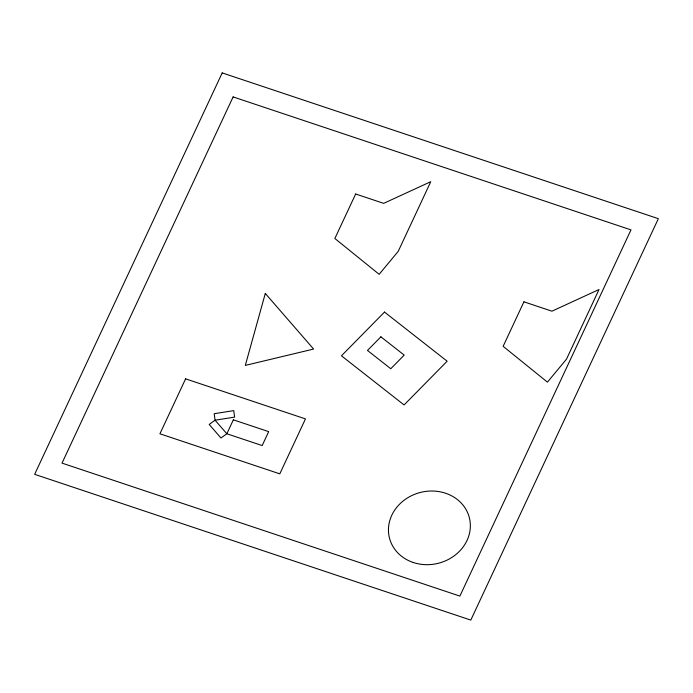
<?xml version="1.0" encoding="UTF-8"?>
<svg xmlns="http://www.w3.org/2000/svg" width="693" height="693" viewBox="0 0 693 693"><rect width="100%" height="100%" fill="white"/><g stroke="black" fill="none" stroke-linecap="round" stroke-linejoin="round"><path stroke-width="1.04" d="M265.298 293.451L245.313 365.41L313.608 349.055L265.298 293.451M222.202 72.904L34.65 474.324L470.798 620.096L658.35 218.676L222.202 72.904M233.117 96.907L62.015 463.115L459.883 596.093L630.985 229.885L233.117 96.907M185.603 378.846L159.927 433.792L279.799 473.847L305.466 418.901L185.603 378.846M233.35 419.828L226.836 433.757L220.972 437.993L209.191 424.437L215.064 420.201L234.615 417.117L233.758 410.628L214.206 413.712L215.064 420.201L226.836 433.757L262.171 445.564L268.676 431.635L233.35 419.828M355.656 193.997L334.866 238.496L379.158 274.315L398.215 251.351L430.76 181.696L383.671 203.361L355.656 193.997M523.925 301.827L503.135 346.327L547.427 382.138L566.484 359.173L599.029 289.518L551.94 311.183L523.925 301.827M384.502 312.067L341.45 355.804L404.097 404.946L447.15 361.209L384.502 312.067M380.89 336.824L367.481 350.45L390.791 368.737L404.201 355.111L380.89 336.824M413.227 562.473A41.225 36.538 -14.2 0 0 470.079 521.439A41.225 36.538 -14.2 0 0 404.894 499.653A41.225 36.538 -14.2 0 0 413.227 562.473"/></g></svg>
